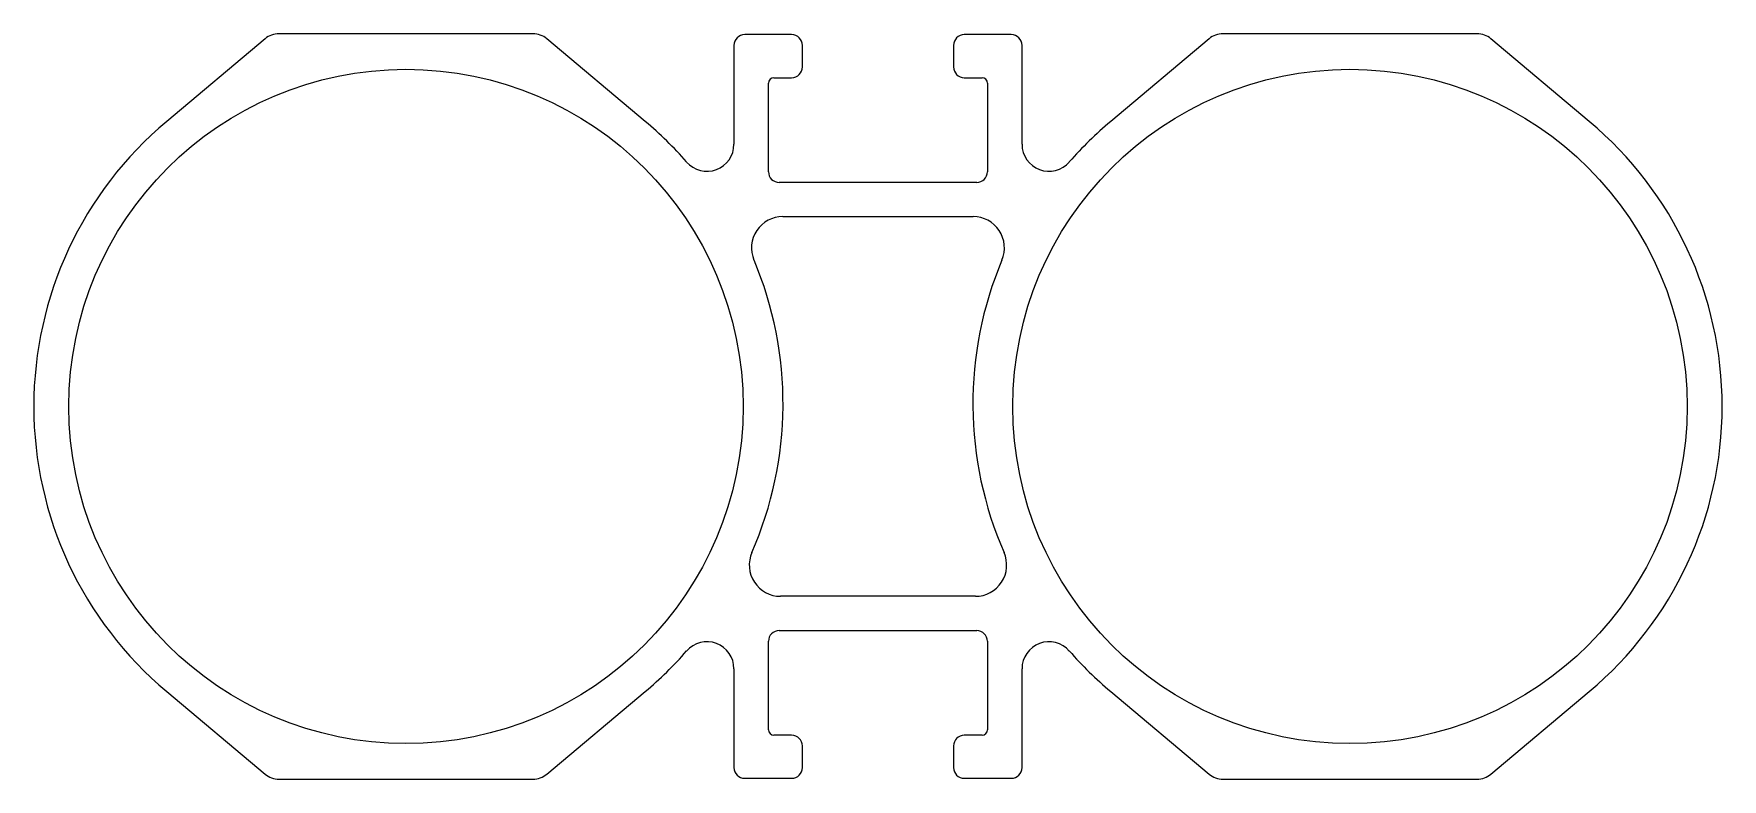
# Model space of a CAD drawing. Extents: x 2791 to 2947, y 1447 to 1516.
import ezdxf

# ---------------------------------------------------------------- set-up
doc = ezdxf.new("R2010")
doc.units = 0
doc.layers.get('0').update_dxf_attribs({"linetype": 'CONTINUOUS'})

msp = doc.modelspace()

# ---------------------------------------------------------------- linework, layer by layer
for p, q in [((2811.98, 1515.61), (2802.86, 1507.95)), ((2836.81, 1516.08), (2813.27, 1516.08)), ((2847.22, 1507.95), (2838.1, 1515.61)), ((2855.44, 1515), (2855.44, 1513.25)), ((2860.79, 1516), (2856.44, 1516)), ((2861.79, 1513), (2861.79, 1515)), ((2875.79, 1515), (2875.79, 1513)), ((2881.14, 1516), (2876.79, 1516)), ((2882.14, 1513.25), (2882.14, 1515)), ((2899.49, 1515.61), (2890.36, 1507.95)), ((2924.32, 1516.08), (2900.77, 1516.08)), ((2934.72, 1507.95), (2925.6, 1515.61)), ((2855.44, 1513.25), (2855.44, 1506.39)), ((2859.14, 1512), (2860.79, 1512)), ((2876.79, 1512), (2878.44, 1512)), ((2882.14, 1505.83), (2882.14, 1513.25)), ((2858.64, 1510), (2858.64, 1511.5)), ((2878.94, 1511.5), (2878.94, 1503.29)), ((2858.64, 1503.29), (2858.64, 1510)), ((2855.44, 1506.39), (2855.44, 1505.83)), ((2877.94, 1502.29), (2859.64, 1502.29)), ((2859.97, 1499.13), (2877.61, 1499.13)), ((2877.82, 1463.93), (2859.76, 1463.93)), ((2859.64, 1460.76), (2877.94, 1460.76)), ((2858.64, 1451.56), (2858.64, 1459.76)), ((2878.94, 1459.76), (2878.94, 1451.56)), ((2855.44, 1457.22), (2855.44, 1449.81)), ((2882.14, 1449.81), (2882.14, 1457.22)), ((2802.86, 1455.1), (2811.98, 1447.44)), ((2838.1, 1447.44), (2847.22, 1455.1)), ((2890.36, 1455.1), (2899.49, 1447.44)), ((2925.6, 1447.44), (2934.72, 1455.1)), ((2860.79, 1451.06), (2859.14, 1451.06)), ((2878.44, 1451.06), (2876.79, 1451.06)), ((2855.44, 1449.81), (2855.44, 1448.06)), ((2861.79, 1448.06), (2861.79, 1450.06)), ((2875.79, 1450.06), (2875.79, 1448.31)), ((2882.14, 1448.06), (2882.14, 1449.81)), ((2875.79, 1448.31), (2875.79, 1448.06)), ((2813.27, 1446.98), (2836.81, 1446.98)), ((2856.44, 1447.06), (2860.79, 1447.06)), ((2876.79, 1447.06), (2881.14, 1447.06)), ((2900.77, 1446.98), (2924.32, 1446.98))]:
    msp.add_line(p, q)
for centre in [(2825.04, 1481.53), (2912.54, 1481.53)]:
    msp.add_circle(centre, 31.25)
for centre, radius, start, end in [((2813.27, 1514.08), 2, 90, 130.0076), ((2836.81, 1514.08), 2, 49.9924, 90), ((2856.44, 1515), 1, 90, 180), ((2860.79, 1515), 1, 0, 90), ((2876.79, 1515), 1, 90, 180), ((2881.14, 1515), 1, 0, 90), ((2900.77, 1514.08), 2, 90, 130.0076), ((2924.32, 1514.08), 2, 49.9924, 90), ((2859.14, 1511.5), 0.5, 90, 180), ((2860.79, 1513), 1, 270, 360), ((2876.79, 1513), 1, 180, 270), ((2878.44, 1511.5), 0.5, 0, 90), ((2825.04, 1481.53), 34.5, 130.0076, 229.9924), ((2825.04, 1481.53), 34.5, 41.0572, 49.9924), ((2912.54, 1481.53), 34.5, 130.0076, 138.9428), ((2912.54, 1481.53), 34.5, 310.0076, 49.9924), ((2852.94, 1505.83), 2.5, 221.0572, 0), ((2884.64, 1505.83), 2.5, 180, 318.9428), ((2859.64, 1503.29), 1, 180, 270), ((2877.94, 1503.29), 1, 270, 0), ((2859.97, 1496.23), 2.9, 90, 202.8991), ((2877.61, 1496.23), 2.9, 337.1009, 90), ((2825.63, 1481.78), 34.36, 336.3505, 22.816), ((2911.95, 1481.78), 34.36, 157.184, 203.6495), ((2859.76, 1466.83), 2.9, 156.2643, 270), ((2877.82, 1466.83), 2.9, 270, 23.7357), ((2859.64, 1459.76), 1, 90, 180), ((2877.94, 1459.76), 1, 360, 90), ((2825.04, 1481.53), 34.5, 310.0076, 318.9428), ((2852.94, 1457.22), 2.5, 360, 138.9428), ((2884.64, 1457.22), 2.5, 41.0572, 180), ((2912.54, 1481.53), 34.5, 221.0572, 229.9924), ((2859.14, 1451.56), 0.5, 180, 270), ((2860.79, 1450.06), 1, 0, 90), ((2876.79, 1450.06), 1, 90, 180), ((2878.44, 1451.56), 0.5, 270, 0), ((2856.44, 1448.06), 1, 180, 270), ((2860.79, 1448.06), 1, 270, 0), ((2876.79, 1448.06), 1, 180, 270), ((2881.14, 1448.06), 1, 270, 360), ((2813.27, 1448.98), 2, 229.9924, 270), ((2836.81, 1448.98), 2, 270, 310.0076), ((2900.77, 1448.98), 2, 229.9924, 270), ((2924.32, 1448.98), 2, 270, 310.0076)]:
    msp.add_arc(centre, radius, start, end)

doc.saveas('drawing.dxf')
